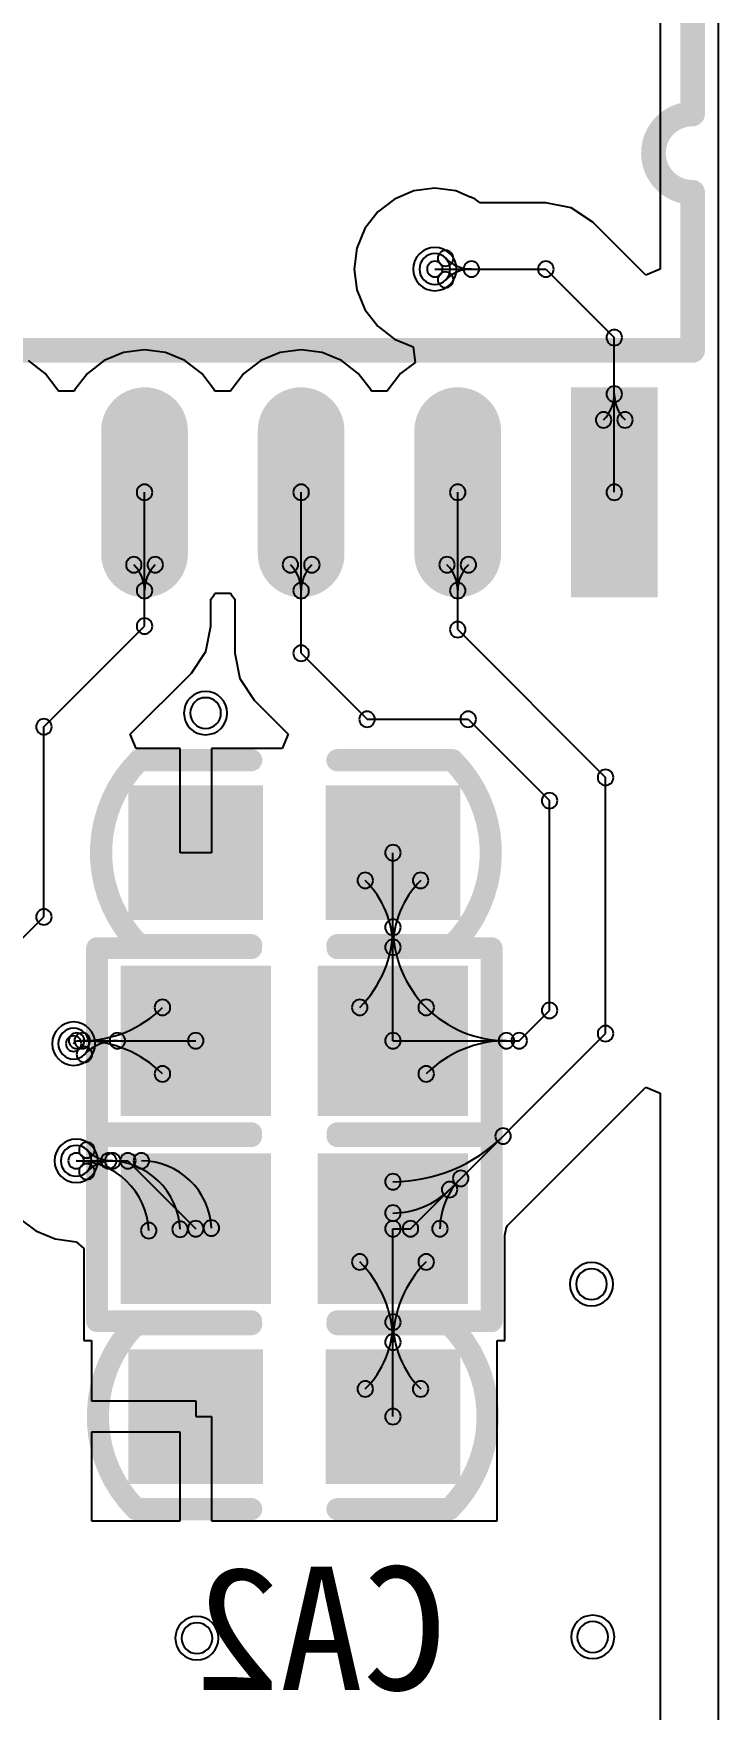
# Model space of a CAD drawing. Header units: inches. Extents: x 32166 to 34772, y 2386 to 4229.
# Drawn here: x 34316.4 to 34340.4, y 3121.5 to 3180.2 of the extents above; entities that cross this region are included whole.
import ezdxf

# ---------------------------------------------------------------- set-up
doc = ezdxf.new("R2010")
doc.units = ezdxf.units.IN
doc.header["$LTSCALE"] = 0.64311
doc.header["$MEASUREMENT"] = 0
for name, color, linetype in [('BOTTOMLAYER', 5, 'CONTINUOUS'), ('BOTTOMOVERLAY', 54, 'CONTINUOUS'), ('BOTTOMPASTE', 16, 'CONTINUOUS'), ('BOTTOMSOLDER', 6, 'CONTINUOUS'), ('KEEPOUTLAYER', 6, 'CONTINUOUS'), ('MULTILAYER', 9, 'CONTINUOUS')]:
    doc.layers.add(name, color=color, linetype=linetype)
doc.styles.get("Standard").update_dxf_attribs({"font": 'txt', "width": 0.8})

msp = doc.modelspace()

# ---------------------------------------------------------------- linework, layer by layer
at = {"layer": 'BOTTOMLAYER'}
for p, q in [((34338.326, 3182.827), (34338.326, 3171.905)), ((34329.696, 3174.649), (34329.013, 3174.366)), ((34330.429, 3174.745), (34329.696, 3174.649)), ((34331.162, 3174.649), (34330.429, 3174.745)), ((34331.672, 3174.437), (34331.162, 3174.649)), ((34328.426, 3173.916), (34327.976, 3173.329)), ((34329.013, 3174.366), (34328.426, 3173.916)), ((34331.693, 3174.433), (34331.672, 3174.437)), ((34331.711, 3174.421), (34331.693, 3174.433)), ((34331.845, 3174.366), (34331.711, 3174.421)), ((34332.016, 3174.234), (34331.845, 3174.366)), ((34334.319, 3174.234), (34332.016, 3174.234)), ((34335.207, 3174.057), (34334.319, 3174.234)), ((34335.96, 3173.554), (34335.207, 3174.057)), ((34327.976, 3173.329), (34327.693, 3172.646)), ((34337.819, 3171.696), (34335.96, 3173.554)), ((34327.693, 3172.646), (34327.597, 3171.913)), ((34327.597, 3171.913), (34327.693, 3171.18)), ((34330.429, 3171.913), (34334.319, 3171.913)), ((34334.319, 3171.913), (34336.717, 3169.515)), ((34338.326, 3171.905), (34337.819, 3171.696)), ((34327.693, 3171.18), (34327.976, 3170.497)), ((34327.976, 3170.497), (34328.426, 3169.91)), ((34328.426, 3169.91), (34329.013, 3169.46)), ((34329.013, 3169.46), (34329.664, 3169.19)), ((34336.717, 3164.094), (34336.717, 3169.515)), ((34316.774, 3168.256), (34316.187, 3168.707)), ((34318.841, 3168.707), (34318.255, 3168.256)), ((34319.524, 3168.989), (34318.841, 3168.707)), ((34320.257, 3169.086), (34319.524, 3168.989)), ((34320.991, 3168.989), (34320.257, 3169.086)), ((34321.674, 3168.707), (34320.991, 3168.989)), ((34322.26, 3168.256), (34321.674, 3168.707)), ((34324.328, 3168.707), (34323.741, 3168.256)), ((34325.011, 3168.989), (34324.328, 3168.707)), ((34325.744, 3169.086), (34325.011, 3168.989)), ((34326.477, 3168.989), (34325.744, 3169.086)), ((34327.16, 3168.707), (34326.477, 3168.989)), ((34327.747, 3168.256), (34327.16, 3168.707)), ((34329.736, 3168.646), (34329.228, 3168.256)), ((34329.664, 3169.19), (34329.736, 3168.646)), ((34317.224, 3167.67), (34316.774, 3168.256)), ((34318.255, 3168.256), (34317.805, 3167.67)), ((34322.71, 3167.67), (34322.26, 3168.256)), ((34323.741, 3168.256), (34323.291, 3167.67)), ((34328.197, 3167.67), (34327.747, 3168.256)), ((34329.228, 3168.256), (34328.778, 3167.67)), ((34317.24, 3167.631), (34317.224, 3167.67)), ((34317.789, 3167.631), (34317.24, 3167.631)), ((34317.805, 3167.67), (34317.789, 3167.631)), ((34322.726, 3167.631), (34322.71, 3167.67)), ((34323.275, 3167.631), (34322.726, 3167.631)), ((34323.291, 3167.67), (34323.275, 3167.631)), ((34328.213, 3167.631), (34328.197, 3167.67)), ((34328.761, 3167.631), (34328.213, 3167.631)), ((34328.778, 3167.67), (34328.761, 3167.631)), ((34320.257, 3159.407), (34320.257, 3164.094)), ((34325.744, 3158.456), (34325.744, 3164.094)), ((34331.23, 3159.286), (34331.23, 3164.094)), ((34322.579, 3160.346), (34322.71, 3160.518)), ((34322.71, 3160.518), (34322.726, 3160.557)), ((34322.726, 3160.557), (34323.275, 3160.557)), ((34323.275, 3160.557), (34323.291, 3160.518)), ((34323.291, 3160.518), (34323.423, 3160.346)), ((34322.579, 3159.407), (34322.579, 3160.346)), ((34323.423, 3160.346), (34323.423, 3158.456)), ((34316.732, 3155.881), (34320.257, 3159.407)), ((34322.402, 3158.518), (34322.579, 3159.407)), ((34331.23, 3159.286), (34336.41, 3154.106)), ((34321.899, 3157.765), (34322.402, 3158.518)), ((34323.423, 3158.456), (34323.423, 3158.456)), ((34323.423, 3158.456), (34323.423, 3158.456)), ((34323.423, 3158.456), (34323.599, 3157.568)), ((34325.744, 3158.456), (34328.055, 3156.145)), ((34319.759, 3155.626), (34321.899, 3157.765)), ((34323.599, 3157.568), (34324.103, 3156.815)), ((34324.103, 3156.815), (34325.292, 3155.626)), ((34316.732, 3149.22), (34316.732, 3155.881)), ((34328.055, 3156.145), (34331.598, 3156.145)), ((34331.598, 3156.145), (34334.449, 3153.294)), ((34319.969, 3155.119), (34319.759, 3155.626)), ((34321.502, 3155.119), (34319.969, 3155.119)), ((34321.502, 3151.47), (34321.502, 3155.119)), ((34325.082, 3155.119), (34322.599, 3155.119)), ((34322.599, 3155.119), (34322.599, 3151.47)), ((34325.292, 3155.626), (34325.082, 3155.119)), ((34336.41, 3145.137), (34336.41, 3154.106)), ((34334.449, 3145.95), (34334.449, 3153.294)), ((34322.599, 3151.47), (34321.502, 3151.47)), ((34328.962, 3144.887), (34328.962, 3151.471)), ((34313.285, 3145.773), (34316.732, 3149.22)), ((34333.386, 3144.887), (34334.449, 3145.95)), ((34329.576, 3138.303), (34336.41, 3145.137)), ((34317.774, 3144.783), (34317.877, 3144.887)), ((34317.877, 3144.887), (34322.05, 3144.887)), ((34328.962, 3144.887), (34333.386, 3144.887)), ((34332.974, 3138.419), (34337.819, 3143.264)), ((34337.819, 3143.264), (34338.326, 3143.054)), ((34338.326, 3143.054), (34338.326, 3118.215)), ((34317.86, 3140.679), (34319.674, 3140.679)), ((34319.674, 3140.679), (34322.05, 3138.303)), ((34315.857, 3138.677), (34316.444, 3138.227)), ((34316.444, 3138.227), (34317.127, 3137.944)), ((34328.962, 3131.72), (34328.962, 3138.303)), ((34328.962, 3138.303), (34329.576, 3138.303)), ((34332.885, 3138.079), (34332.929, 3138.303)), ((34332.928, 3138.306), (34332.974, 3138.419)), ((34332.929, 3138.303), (34332.928, 3138.306)), ((34332.929, 3138.303), (34332.929, 3138.303)), ((34317.127, 3137.944), (34317.86, 3137.847)), ((34317.86, 3137.847), (34318.128, 3137.612)), ((34318.128, 3137.612), (34318.128, 3134.381)), ((34332.885, 3134.381), (34332.885, 3138.079)), ((34318.128, 3134.381), (34318.402, 3134.381)), ((34318.402, 3134.381), (34318.402, 3132.268)), ((34332.611, 3128.071), (34332.611, 3134.381)), ((34332.611, 3134.381), (34332.885, 3134.381)), ((34318.402, 3132.268), (34322.051, 3132.268)), ((34322.051, 3132.268), (34322.051, 3131.721)), ((34322.051, 3131.721), (34322.599, 3131.721)), ((34322.599, 3131.721), (34322.599, 3128.071)), ((34321.502, 3131.171), (34318.402, 3131.171)), ((34318.402, 3131.171), (34318.402, 3128.071)), ((34321.502, 3128.071), (34321.502, 3131.171)), ((34318.402, 3128.071), (34321.502, 3128.071)), ((34322.599, 3128.071), (34332.611, 3128.071))]:
    msp.add_line(p, q, dxfattribs=at)
at = {"layer": 'BOTTOMLAYER', "const_width": 2.16}
for points in [[(34320.257, 3166.254), (34320.257, 3161.934)], [(34325.744, 3166.254), (34325.744, 3161.934)], [(34331.23, 3166.254), (34331.23, 3161.934)]]:
    msp.add_lwpolyline(points, dxfattribs=at)
at = {"layer": 'BOTTOMLAYER', "const_width": 1.08}
for points in [[(34320.257, 3165.714, 1), (34320.257, 3166.794, 1)], [(34325.744, 3165.714, 1), (34325.744, 3166.794, 1)], [(34331.23, 3165.714, 1), (34331.23, 3166.794, 1)], [(34320.257, 3161.394, 1), (34320.257, 3162.474, 1)], [(34325.744, 3161.394, 1), (34325.744, 3162.474, 1)], [(34331.23, 3161.394, 1), (34331.23, 3162.474, 1)]]:
    msp.add_lwpolyline(points, format="xyb", close=True, dxfattribs=at)
at = {"layer": 'BOTTOMLAYER'}
for centre, radius, start, end in [((34330.429, 3171.913), 0.54, 0, 180), ((34330.429, 3171.913), 0.274, 0, 180), ((34330.805, 3172.289), 0.274, 0, 180), ((34330.805, 3172.289), 0.274, 0, 180), ((34330.805, 3172.289), 0.274, 180, 0), ((34330.805, 3172.289), 0.274, 180, 0), ((34331.712, 3173.196), 1.283, 224.99963, 269.99963), ((34331.712, 3173.196), 1.283, 224.99963, 269.99963), ((34331.712, 3171.913), 0.274, 0, 180), ((34331.712, 3171.913), 0.274, 0, 180), ((34331.712, 3171.913), 0.274, 0, 180), ((34331.712, 3171.913), 0.274, 0, 180), ((34334.319, 3171.913), 0.274, 0, 180), ((34334.319, 3171.913), 0.274, 0, 180), ((34330.429, 3171.913), 0.54, 180, 0), ((34330.429, 3171.913), 0.274, 180, 0), ((34330.805, 3171.537), 0.274, 0, 180), ((34330.805, 3171.537), 0.274, 0, 180), ((34331.712, 3170.63), 1.283, 90.00037, 135.00037), ((34331.712, 3170.63), 1.283, 90.00037, 135.00037), ((34331.712, 3171.913), 0.274, 180, 0), ((34331.712, 3171.913), 0.274, 180, 0), ((34331.712, 3171.913), 0.274, 180, 0), ((34331.712, 3171.913), 0.274, 180, 0), ((34334.319, 3171.913), 0.274, 180, 0), ((34334.319, 3171.913), 0.274, 180, 0), ((34330.805, 3171.537), 0.274, 180, 0), ((34330.805, 3171.537), 0.274, 180, 0), ((34336.717, 3169.515), 0.274, 0, 180), ((34336.717, 3169.515), 0.274, 0, 180), ((34336.717, 3169.515), 0.274, 180, 0), ((34336.717, 3169.515), 0.274, 180, 0), ((34335.434, 3167.537), 1.283, 314.99963, 359.99963), ((34335.434, 3167.537), 1.283, 314.99963, 359.99963), ((34336.717, 3167.537), 0.274, 0, 180), ((34336.717, 3167.537), 0.274, 0, 180), ((34336.717, 3167.537), 0.274, 0, 180), ((34336.717, 3167.537), 0.274, 0, 180), ((34336.717, 3167.537), 0.274, 180, 0), ((34336.717, 3167.537), 0.274, 180, 0), ((34336.717, 3167.537), 0.274, 180, 0), ((34336.717, 3167.537), 0.274, 180, 0), ((34338, 3167.537), 1.283, 180.00037, 225.00037), ((34338, 3167.537), 1.283, 180.00037, 225.00037), ((34336.341, 3166.629), 0.274, 0, 180), ((34336.341, 3166.629), 0.274, 0, 180), ((34337.092, 3166.629), 0.274, 0, 180), ((34337.092, 3166.629), 0.274, 0, 180), ((34336.341, 3166.629), 0.274, 180, 0), ((34336.341, 3166.629), 0.274, 180, 0), ((34337.092, 3166.629), 0.274, 180, 0), ((34337.092, 3166.629), 0.274, 180, 0), ((34320.257, 3164.094), 0.274, 0, 180), ((34320.257, 3164.094), 0.274, 180, 0), ((34325.744, 3164.094), 0.274, 0, 180), ((34325.744, 3164.094), 0.274, 180, 0), ((34331.23, 3164.094), 0.274, 0, 180), ((34331.23, 3164.094), 0.274, 180, 0), ((34336.717, 3164.094), 0.274, 0, 180), ((34336.717, 3164.094), 0.274, 180, 0), ((34319.882, 3161.558), 0.274, 0, 180), ((34319.882, 3161.558), 0.274, 0, 180), ((34320.633, 3161.558), 0.274, 0, 180), ((34320.633, 3161.558), 0.274, 0, 180), ((34325.368, 3161.558), 0.274, 0, 180), ((34325.368, 3161.558), 0.274, 0, 180), ((34326.12, 3161.558), 0.274, 0, 180), ((34326.12, 3161.558), 0.274, 0, 180), ((34330.855, 3161.558), 0.274, 0, 180), ((34330.855, 3161.558), 0.274, 0, 180), ((34331.606, 3161.558), 0.274, 0, 180), ((34331.606, 3161.558), 0.274, 0, 180), ((34319.882, 3161.558), 0.274, 180, 0), ((34319.882, 3161.558), 0.274, 180, 0), ((34318.975, 3160.651), 1.283, 0.00037, 45.00037), ((34318.975, 3160.651), 1.283, 0.00037, 45.00037), ((34321.54, 3160.651), 1.283, 134.99963, 179.99963), ((34321.54, 3160.651), 1.283, 134.99963, 179.99963), ((34320.633, 3161.558), 0.274, 180, 0), ((34320.633, 3161.558), 0.274, 180, 0), ((34325.368, 3161.558), 0.274, 180, 0), ((34325.368, 3161.558), 0.274, 180, 0), ((34324.461, 3160.651), 1.283, 0.00037, 45.00037), ((34324.461, 3160.651), 1.283, 0.00037, 45.00037), ((34327.027, 3160.651), 1.283, 134.99963, 179.99963), ((34327.027, 3160.651), 1.283, 134.99963, 179.99963), ((34326.12, 3161.558), 0.274, 180, 0), ((34326.12, 3161.558), 0.274, 180, 0), ((34330.855, 3161.558), 0.274, 180, 0), ((34330.855, 3161.558), 0.274, 180, 0), ((34329.947, 3160.651), 1.283, 0.00037, 45.00037), ((34329.947, 3160.651), 1.283, 0.00037, 45.00037), ((34332.513, 3160.651), 1.283, 134.99963, 179.99963), ((34332.513, 3160.651), 1.283, 134.99963, 179.99963), ((34331.606, 3161.558), 0.274, 180, 0), ((34331.606, 3161.558), 0.274, 180, 0), ((34320.257, 3160.651), 0.274, 0, 180), ((34320.257, 3160.651), 0.274, 0, 180), ((34320.257, 3160.651), 0.274, 0, 180), ((34320.257, 3160.651), 0.274, 0, 180), ((34320.257, 3160.651), 0.274, 180, 0), ((34320.257, 3160.651), 0.274, 180, 0), ((34320.257, 3160.651), 0.274, 180, 0), ((34320.257, 3160.651), 0.274, 180, 0), ((34325.744, 3160.651), 0.274, 0, 180), ((34325.744, 3160.651), 0.274, 0, 180), ((34325.744, 3160.651), 0.274, 0, 180), ((34325.744, 3160.651), 0.274, 0, 180), ((34325.744, 3160.651), 0.274, 180, 0), ((34325.744, 3160.651), 0.274, 180, 0), ((34325.744, 3160.651), 0.274, 180, 0), ((34325.744, 3160.651), 0.274, 180, 0), ((34331.23, 3160.651), 0.274, 0, 180), ((34331.23, 3160.651), 0.274, 0, 180), ((34331.23, 3160.651), 0.274, 0, 180), ((34331.23, 3160.651), 0.274, 0, 180), ((34331.23, 3160.651), 0.274, 180, 0), ((34331.23, 3160.651), 0.274, 180, 0), ((34331.23, 3160.651), 0.274, 180, 0), ((34331.23, 3160.651), 0.274, 180, 0), ((34320.257, 3159.407), 0.274, 0, 180), ((34320.257, 3159.407), 0.274, 0, 180), ((34320.257, 3159.407), 0.274, 180, 0), ((34320.257, 3159.407), 0.274, 180, 0), ((34331.23, 3159.286), 0.274, 0, 180), ((34331.23, 3159.286), 0.274, 0, 180), ((34331.23, 3159.286), 0.274, 180, 0), ((34331.23, 3159.286), 0.274, 180, 0), ((34325.744, 3158.456), 0.274, 0, 180), ((34325.744, 3158.456), 0.274, 0, 180), ((34325.744, 3158.456), 0.274, 180, 0), ((34325.744, 3158.456), 0.274, 180, 0), ((34322.396, 3156.361), 0.54, 0, 180), ((34322.396, 3156.361), 0.54, 180, 0), ((34328.055, 3156.145), 0.274, 0, 180), ((34328.055, 3156.145), 0.274, 0, 180), ((34331.598, 3156.145), 0.274, 0, 180), ((34331.598, 3156.145), 0.274, 0, 180), ((34316.732, 3155.881), 0.274, 0, 180), ((34316.732, 3155.881), 0.274, 0, 180), ((34316.732, 3155.881), 0.274, 180, 0), ((34316.732, 3155.881), 0.274, 180, 0), ((34328.055, 3156.145), 0.274, 180, 0), ((34328.055, 3156.145), 0.274, 180, 0), ((34331.598, 3156.145), 0.274, 180, 0), ((34331.598, 3156.145), 0.274, 180, 0), ((34336.41, 3154.106), 0.274, 0, 180), ((34336.41, 3154.106), 0.274, 0, 180), ((34336.41, 3154.106), 0.274, 180, 0), ((34336.41, 3154.106), 0.274, 180, 0), ((34334.449, 3153.294), 0.274, 0, 180), ((34334.449, 3153.294), 0.274, 0, 180), ((34334.449, 3153.294), 0.274, 180, 0), ((34334.449, 3153.294), 0.274, 180, 0), ((34328.962, 3151.471), 0.274, 0, 180), ((34328.962, 3151.471), 0.274, 180, 0), ((34327.992, 3150.501), 0.274, 0, 180), ((34327.992, 3150.501), 0.274, 0, 180), ((34327.992, 3150.501), 0.274, 180, 0), ((34327.992, 3150.501), 0.274, 180, 0), ((34325.651, 3148.159), 3.311, 359.99986, 44.99986), ((34325.651, 3148.159), 3.311, 359.99986, 44.99986), ((34332.274, 3148.159), 3.311, 135.00014, 180.00014), ((34332.274, 3148.159), 3.311, 135.00014, 180.00014), ((34329.932, 3150.501), 0.274, 0, 180), ((34329.932, 3150.501), 0.274, 0, 180), ((34329.932, 3150.501), 0.274, 180, 0), ((34329.932, 3150.501), 0.274, 180, 0), ((34316.732, 3149.22), 0.274, 0, 180), ((34316.732, 3149.22), 0.274, 0, 180), ((34316.732, 3149.22), 0.274, 180, 0), ((34316.732, 3149.22), 0.274, 180, 0), ((34324.989, 3148.861), 3.974, 315, 0), ((34324.989, 3148.861), 3.974, 315, 0), ((34328.962, 3148.861), 0.274, 0, 180), ((34328.962, 3148.861), 0.274, 0, 180), ((34328.962, 3148.861), 0.274, 0, 180), ((34328.962, 3148.861), 0.274, 0, 180), ((34328.962, 3148.861), 0.274, 180, 0), ((34328.962, 3148.861), 0.274, 180, 0), ((34328.962, 3148.861), 0.274, 180, 0), ((34328.962, 3148.861), 0.274, 180, 0), ((34332.936, 3148.861), 3.974, 180, 225), ((34332.936, 3148.861), 3.974, 180, 225), ((34328.962, 3148.159), 0.274, 0, 180), ((34328.962, 3148.159), 0.274, 0, 180), ((34328.962, 3148.159), 0.274, 0, 180), ((34328.962, 3148.159), 0.274, 0, 180), ((34328.962, 3148.159), 0.274, 180, 0), ((34328.962, 3148.159), 0.274, 180, 0), ((34328.962, 3148.159), 0.274, 180, 0), ((34328.962, 3148.159), 0.274, 180, 0), ((34320.886, 3146.051), 0.274, 0, 180), ((34320.886, 3146.051), 0.274, 0, 180), ((34327.798, 3146.051), 0.274, 0, 180), ((34327.798, 3146.051), 0.274, 0, 180), ((34330.126, 3146.051), 0.274, 0, 180), ((34330.126, 3146.051), 0.274, 0, 180), ((34330.126, 3146.051), 0.274, 0, 180), ((34330.126, 3146.051), 0.274, 0, 180), ((34318.077, 3148.861), 3.974, 270, 315), ((34318.077, 3148.861), 3.974, 270, 315), ((34320.886, 3146.051), 0.274, 180, 0), ((34320.886, 3146.051), 0.274, 180, 0), ((34327.798, 3146.051), 0.274, 180, 0), ((34327.798, 3146.051), 0.274, 180, 0), ((34330.126, 3146.051), 0.274, 180, 0), ((34330.126, 3146.051), 0.274, 180, 0), ((34330.126, 3146.051), 0.274, 180, 0), ((34330.126, 3146.051), 0.274, 180, 0), ((34332.936, 3148.861), 3.974, 225, 270), ((34332.936, 3148.861), 3.974, 225, 270), ((34334.449, 3145.95), 0.274, 0, 180), ((34334.449, 3145.95), 0.274, 0, 180), ((34334.449, 3145.95), 0.274, 180, 0), ((34334.449, 3145.95), 0.274, 180, 0), ((34317.774, 3144.783), 0.54, 0, 180), ((34317.877, 3144.887), 0.274, 0, 180), ((34317.877, 3144.887), 0.274, 0, 180), ((34318.077, 3144.887), 0.274, 0, 180), ((34318.077, 3144.887), 0.274, 0, 180), ((34318.077, 3144.887), 0.274, 0, 180), ((34318.077, 3144.887), 0.274, 0, 180), ((34319.306, 3144.887), 0.274, 0, 180), ((34319.306, 3144.887), 0.274, 0, 180), ((34322.05, 3144.887), 0.274, 0, 180), ((34328.962, 3144.887), 0.274, 0, 180), ((34328.962, 3144.887), 0.274, 0, 180), ((34332.936, 3144.887), 0.274, 0, 180), ((34332.936, 3144.887), 0.274, 0, 180), ((34332.936, 3144.887), 0.274, 0, 180), ((34332.936, 3144.887), 0.274, 0, 180), ((34333.386, 3144.887), 0.274, 0, 180), ((34333.386, 3144.887), 0.274, 0, 180), ((34336.41, 3145.137), 0.274, 0, 180), ((34336.41, 3145.137), 0.274, 0, 180), ((34336.41, 3145.137), 0.274, 180, 0), ((34336.41, 3145.137), 0.274, 180, 0), ((34317.774, 3144.783), 0.54, 180, 0), ((34317.774, 3144.783), 0.274, 0, 180), ((34317.774, 3144.783), 0.274, 180, 0), ((34317.877, 3144.887), 0.274, 180, 0), ((34317.877, 3144.887), 0.274, 180, 0), ((34318.077, 3144.887), 0.274, 180, 0), ((34318.077, 3144.887), 0.274, 180, 0), ((34318.077, 3144.887), 0.274, 180, 0), ((34318.077, 3144.887), 0.274, 180, 0), ((34318.149, 3144.408), 0.274, 0, 180), ((34318.149, 3144.408), 0.274, 0, 180), ((34318.077, 3140.913), 3.974, 45, 90), ((34318.077, 3140.913), 3.974, 45, 90), ((34319.306, 3143.25), 1.637, 90.00026, 135.00026), ((34319.306, 3143.25), 1.637, 90.00026, 135.00026), ((34319.306, 3144.887), 0.274, 180, 0), ((34319.306, 3144.887), 0.274, 180, 0), ((34322.05, 3144.887), 0.274, 180, 0), ((34328.962, 3144.887), 0.274, 180, 0), ((34328.962, 3144.887), 0.274, 180, 0), ((34332.936, 3140.913), 3.974, 90, 135), ((34332.936, 3140.913), 3.974, 90, 135), ((34332.936, 3144.887), 0.274, 180, 0), ((34332.936, 3144.887), 0.274, 180, 0), ((34332.936, 3144.887), 0.274, 180, 0), ((34332.936, 3144.887), 0.274, 180, 0), ((34333.386, 3144.887), 0.274, 180, 0), ((34333.386, 3144.887), 0.274, 180, 0), ((34318.149, 3144.408), 0.274, 180, 0), ((34318.149, 3144.408), 0.274, 180, 0), ((34320.886, 3143.723), 0.274, 0, 180), ((34320.886, 3143.723), 0.274, 0, 180), ((34330.126, 3143.723), 0.274, 0, 180), ((34330.126, 3143.723), 0.274, 0, 180), ((34320.886, 3143.723), 0.274, 180, 0), ((34320.886, 3143.723), 0.274, 180, 0), ((34330.126, 3143.723), 0.274, 180, 0), ((34330.126, 3143.723), 0.274, 180, 0), ((34332.82, 3141.547), 0.274, 0, 180), ((34332.82, 3141.547), 0.274, 0, 180), ((34317.86, 3140.679), 0.54, 0, 180), ((34318.236, 3141.055), 0.274, 0, 180), ((34318.236, 3141.055), 0.274, 0, 180), ((34318.236, 3141.055), 0.274, 180, 0), ((34318.236, 3141.055), 0.274, 180, 0), ((34319.143, 3141.962), 1.283, 224.99963, 269.99963), ((34319.143, 3141.962), 1.283, 224.99963, 269.99963), ((34328.962, 3145.404), 5.455, 270.00008, 315.00008), ((34328.962, 3145.404), 5.455, 270.00008, 315.00008), ((34332.82, 3141.547), 0.274, 180, 0), ((34332.82, 3141.547), 0.274, 180, 0), ((34317.86, 3140.679), 0.54, 180, 0), ((34317.86, 3140.679), 0.274, 0, 180), ((34317.86, 3140.679), 0.274, 0, 180), ((34317.86, 3140.679), 0.274, 0, 180), ((34317.86, 3140.679), 0.274, 180, 0), ((34317.86, 3140.679), 0.274, 180, 0), ((34317.86, 3140.679), 0.274, 180, 0), ((34317.86, 3138.131), 2.548, 2.348, 90), ((34317.86, 3138.131), 2.548, 2.348, 90), ((34318.236, 3140.304), 0.274, 0, 180), ((34318.236, 3140.304), 0.274, 0, 180), ((34319.143, 3139.397), 1.283, 90.00037, 135.00037), ((34319.143, 3139.397), 1.283, 90.00037, 135.00037), ((34319.003, 3140.679), 0.274, 0, 180), ((34319.003, 3140.679), 0.274, 0, 180), ((34319.003, 3140.679), 0.274, 180, 0), ((34319.003, 3140.679), 0.274, 180, 0), ((34319.143, 3140.679), 0.274, 0, 180), ((34319.143, 3140.679), 0.274, 0, 180), ((34319.143, 3140.679), 0.274, 0, 180), ((34319.143, 3140.679), 0.274, 0, 180), ((34319.143, 3140.679), 0.274, 180, 0), ((34319.143, 3140.679), 0.274, 180, 0), ((34319.143, 3140.679), 0.274, 180, 0), ((34319.143, 3140.679), 0.274, 180, 0), ((34319.003, 3138.178), 2.501, 2.34806, 90.00006), ((34319.003, 3138.178), 2.501, 2.34806, 90.00006), ((34319.674, 3140.679), 0.274, 0, 180), ((34319.674, 3140.679), 0.274, 0, 180), ((34319.674, 3140.679), 0.274, 180, 0), ((34319.674, 3140.679), 0.274, 180, 0), ((34320.146, 3140.679), 0.274, 0, 180), ((34320.146, 3140.679), 0.274, 0, 180), ((34320.146, 3140.679), 0.274, 180, 0), ((34320.146, 3140.679), 0.274, 180, 0), ((34320.146, 3138.225), 2.454, 2.34799, 89.99999), ((34320.146, 3138.225), 2.454, 2.34799, 89.99999), ((34318.236, 3140.304), 0.274, 180, 0), ((34318.236, 3140.304), 0.274, 180, 0), ((34328.962, 3139.949), 0.274, 0, 180), ((34328.962, 3139.949), 0.274, 0, 180), ((34328.962, 3139.949), 0.274, 180, 0), ((34328.962, 3139.949), 0.274, 180, 0), ((34333.101, 3138.303), 2.492, 135.00018, 180.00018), ((34333.101, 3138.303), 2.492, 135.00018, 180.00018), ((34330.946, 3139.674), 0.274, 0, 180), ((34330.946, 3139.674), 0.274, 0, 180), ((34331.338, 3140.066), 0.274, 0, 180), ((34331.338, 3140.066), 0.274, 0, 180), ((34331.338, 3140.066), 0.274, 180, 0), ((34331.338, 3140.066), 0.274, 180, 0), ((34328.962, 3141.658), 2.806, 269.99999, 314.99999), ((34328.962, 3141.658), 2.806, 269.99999, 314.99999), ((34330.946, 3139.674), 0.274, 180, 0), ((34330.946, 3139.674), 0.274, 180, 0), ((34328.962, 3138.852), 0.274, 0, 180), ((34328.962, 3138.852), 0.274, 0, 180), ((34328.962, 3138.852), 0.274, 180, 0), ((34328.962, 3138.852), 0.274, 180, 0), ((34320.406, 3138.236), 0.274, 0, 180), ((34320.406, 3138.236), 0.274, 0, 180), ((34320.406, 3138.236), 0.274, 180, 0), ((34320.406, 3138.236), 0.274, 180, 0), ((34321.502, 3138.281), 0.274, 0, 180), ((34321.502, 3138.281), 0.274, 0, 180), ((34321.502, 3138.281), 0.274, 180, 0), ((34321.502, 3138.281), 0.274, 180, 0), ((34322.05, 3138.303), 0.274, 0, 180), ((34322.05, 3138.303), 0.274, 180, 0), ((34322.598, 3138.326), 0.274, 0, 180), ((34322.598, 3138.326), 0.274, 0, 180), ((34322.598, 3138.326), 0.274, 180, 0), ((34322.598, 3138.326), 0.274, 180, 0), ((34328.962, 3138.303), 0.274, 0, 180), ((34328.962, 3138.303), 0.274, 0, 180), ((34328.962, 3138.303), 0.274, 180, 0), ((34328.962, 3138.303), 0.274, 180, 0), ((34329.576, 3138.303), 0.274, 0, 180), ((34329.576, 3138.303), 0.274, 0, 180), ((34329.576, 3138.303), 0.274, 180, 0), ((34329.576, 3138.303), 0.274, 180, 0), ((34330.608, 3138.303), 0.274, 0, 180), ((34330.608, 3138.303), 0.274, 0, 180), ((34330.608, 3138.303), 0.274, 180, 0), ((34330.608, 3138.303), 0.274, 180, 0), ((34327.798, 3137.139), 0.274, 0, 180), ((34327.798, 3137.139), 0.274, 0, 180), ((34327.798, 3137.139), 0.274, 180, 0), ((34327.798, 3137.139), 0.274, 180, 0), ((34324.989, 3134.33), 3.974, 360, 45), ((34324.989, 3134.33), 3.974, 360, 45), ((34332.936, 3134.33), 3.974, 135, 180), ((34332.936, 3134.33), 3.974, 135, 180), ((34330.126, 3137.139), 0.274, 0, 180), ((34330.126, 3137.139), 0.274, 0, 180), ((34330.126, 3137.139), 0.274, 180, 0), ((34330.126, 3137.139), 0.274, 180, 0), ((34335.918, 3136.359), 0.54, 0, 180), ((34335.918, 3136.359), 0.54, 180, 0), ((34328.962, 3135.031), 0.274, 0, 180), ((34328.962, 3135.031), 0.274, 0, 180), ((34328.962, 3135.031), 0.274, 0, 180), ((34328.962, 3135.031), 0.274, 0, 180), ((34325.651, 3135.031), 3.311, 315.00014, 0.00014), ((34325.651, 3135.031), 3.311, 315.00014, 0.00014), ((34328.962, 3135.031), 0.274, 180, 0), ((34328.962, 3135.031), 0.274, 180, 0), ((34328.962, 3135.031), 0.274, 180, 0), ((34328.962, 3135.031), 0.274, 180, 0), ((34328.962, 3134.33), 0.274, 0, 180), ((34328.962, 3134.33), 0.274, 0, 180), ((34328.962, 3134.33), 0.274, 0, 180), ((34328.962, 3134.33), 0.274, 0, 180), ((34332.274, 3135.031), 3.311, 179.99986, 224.99986), ((34332.274, 3135.031), 3.311, 179.99986, 224.99986), ((34328.962, 3134.33), 0.274, 180, 0), ((34328.962, 3134.33), 0.274, 180, 0), ((34328.962, 3134.33), 0.274, 180, 0), ((34328.962, 3134.33), 0.274, 180, 0), ((34327.992, 3132.689), 0.274, 0, 180), ((34327.992, 3132.689), 0.274, 0, 180), ((34329.932, 3132.689), 0.274, 0, 180), ((34329.932, 3132.689), 0.274, 0, 180), ((34327.992, 3132.689), 0.274, 180, 0), ((34327.992, 3132.689), 0.274, 180, 0), ((34329.932, 3132.689), 0.274, 180, 0), ((34329.932, 3132.689), 0.274, 180, 0), ((34328.962, 3131.72), 0.274, 0, 180), ((34328.962, 3131.72), 0.274, 180, 0), ((34322.093, 3123.961), 0.54, 0, 180), ((34335.961, 3124.004), 0.54, 0, 180), ((34335.961, 3124.004), 0.54, 180, 0), ((34322.093, 3123.961), 0.54, 180, 0)]:
    msp.add_arc(centre, radius, start, end, dxfattribs=at)
for points in [[(34337.797, 3160.854), (34337.797, 3167.334), (34335.637, 3160.854), (34335.637, 3167.334)], [(34320.13, 3149.55), (34323.971, 3149.55), (34320.13, 3153.391), (34323.971, 3153.391)], [(34327.042, 3149.55), (34330.883, 3149.55), (34327.042, 3153.391), (34330.883, 3153.391)], [(34319.856, 3142.692), (34324.245, 3142.692), (34319.856, 3147.082), (34324.245, 3147.082)], [(34326.768, 3142.692), (34331.157, 3142.692), (34326.768, 3147.082), (34331.157, 3147.082)], [(34319.856, 3136.109), (34324.245, 3136.109), (34319.856, 3140.498), (34324.245, 3140.498)], [(34326.768, 3136.109), (34331.157, 3136.109), (34326.768, 3140.498), (34331.157, 3140.498)], [(34323.971, 3133.64), (34320.13, 3133.64), (34323.971, 3129.799), (34320.13, 3129.799)], [(34330.883, 3133.64), (34327.042, 3133.64), (34330.883, 3129.799), (34327.042, 3129.799)]]:
    msp.add_solid(points, dxfattribs=at)
at = {"layer": 'BOTTOMOVERLAY'}
for points, const_width in [([(34339.46, 3177.345), (34339.46, 3182.886)], 0.864), ([(34339.46, 3169.062), (34339.46, 3174.602)], 0.864), ([(34295.569, 3169.062), (34339.46, 3169.062)], 0.864), ([(34320.075, 3154.711), (34323.994, 3154.711)], 0.778), ([(34327.018, 3154.711), (34331.048, 3154.711)], 0.778), ([(34318.594, 3141.647), (34318.594, 3148.127)], 0.768), ([(34318.594, 3148.127), (34323.994, 3148.127)], 0.768), ([(34320.075, 3148.231), (34323.994, 3148.231)], 0.778), ([(34327.018, 3148.231), (34331.048, 3148.231)], 0.778), ([(34327.018, 3148.127), (34332.418, 3148.127)], 0.768), ([(34332.418, 3141.647), (34332.418, 3148.127)], 0.768), ([(34318.594, 3141.647), (34323.994, 3141.647)], 0.768), ([(34318.594, 3135.063), (34318.594, 3141.543)], 0.768), ([(34318.594, 3141.543), (34323.994, 3141.543)], 0.768), ([(34327.018, 3141.647), (34332.418, 3141.647)], 0.768), ([(34327.018, 3141.543), (34332.418, 3141.543)], 0.768), ([(34332.418, 3135.063), (34332.418, 3141.543)], 0.768), ([(34318.594, 3135.063), (34323.994, 3135.063)], 0.768), ([(34319.965, 3134.96), (34323.994, 3134.96)], 0.778), ([(34327.018, 3134.96), (34330.938, 3134.96)], 0.778), ([(34327.018, 3135.063), (34332.418, 3135.063)], 0.768), ([(34319.965, 3128.48), (34323.994, 3128.48)], 0.778), ([(34327.018, 3128.48), (34330.938, 3128.48)], 0.778)]:
    msp.add_lwpolyline(points, dxfattribs=dict(at, const_width=const_width))
for points, const_width in [([(34339.46, 3174.602, -1), (34339.46, 3177.345)], 0.864), ([(34320.075, 3148.231, -0.414214), (34320.075, 3154.711)], 0.778), ([(34331.048, 3154.711, -0.414214), (34331.048, 3148.231)], 0.778), ([(34319.965, 3128.48, -0.414214), (34319.965, 3134.96)], 0.778), ([(34330.938, 3134.96, -0.414214), (34330.938, 3128.48)], 0.778)]:
    msp.add_lwpolyline(points, format="xyb", dxfattribs=dict(at, const_width=const_width))
for points, const_width in [([(34339.46, 3177.129, 1), (34339.46, 3177.561, 1)], 0.432), ([(34339.46, 3177.129, 1), (34339.46, 3177.561, 1)], 0.432), ([(34339.46, 3174.386, 1), (34339.46, 3174.818, 1)], 0.432), ([(34339.46, 3174.386, 1), (34339.46, 3174.818, 1)], 0.432), ([(34339.46, 3168.846, 1), (34339.46, 3169.278, 1)], 0.432), ([(34339.46, 3168.846, 1), (34339.46, 3169.278, 1)], 0.432), ([(34320.075, 3154.516, 1), (34320.075, 3154.905, 1)], 0.389), ([(34320.075, 3154.516, 1), (34320.075, 3154.905, 1)], 0.389), ([(34323.994, 3154.516, 1), (34323.994, 3154.905, 1)], 0.389), ([(34327.018, 3154.516, 1), (34327.018, 3154.905, 1)], 0.389), ([(34331.048, 3154.516, 1), (34331.048, 3154.905, 1)], 0.389), ([(34331.048, 3154.516, 1), (34331.048, 3154.905, 1)], 0.389), ([(34318.594, 3147.935, 1), (34318.594, 3148.319, 1)], 0.384), ([(34318.594, 3147.935, 1), (34318.594, 3148.319, 1)], 0.384), ([(34320.075, 3148.036, 1), (34320.075, 3148.425, 1)], 0.389), ([(34320.075, 3148.036, 1), (34320.075, 3148.425, 1)], 0.389), ([(34323.994, 3148.036, 1), (34323.994, 3148.425, 1)], 0.389), ([(34323.994, 3147.935, 1), (34323.994, 3148.319, 1)], 0.384), ([(34327.018, 3148.036, 1), (34327.018, 3148.425, 1)], 0.389), ([(34327.018, 3147.935, 1), (34327.018, 3148.319, 1)], 0.384), ([(34331.048, 3148.036, 1), (34331.048, 3148.425, 1)], 0.389), ([(34331.048, 3148.036, 1), (34331.048, 3148.425, 1)], 0.389), ([(34332.418, 3147.935, 1), (34332.418, 3148.319, 1)], 0.384), ([(34332.418, 3147.935, 1), (34332.418, 3148.319, 1)], 0.384), ([(34318.594, 3141.455, 1), (34318.594, 3141.839, 1)], 0.384), ([(34318.594, 3141.455, 1), (34318.594, 3141.839, 1)], 0.384), ([(34318.594, 3141.351, 1), (34318.594, 3141.735, 1)], 0.384), ([(34318.594, 3141.351, 1), (34318.594, 3141.735, 1)], 0.384), ([(34323.994, 3141.455, 1), (34323.994, 3141.839, 1)], 0.384), ([(34323.994, 3141.351, 1), (34323.994, 3141.735, 1)], 0.384), ([(34327.018, 3141.455, 1), (34327.018, 3141.839, 1)], 0.384), ([(34327.018, 3141.351, 1), (34327.018, 3141.735, 1)], 0.384), ([(34332.418, 3141.455, 1), (34332.418, 3141.839, 1)], 0.384), ([(34332.418, 3141.455, 1), (34332.418, 3141.839, 1)], 0.384), ([(34332.418, 3141.351, 1), (34332.418, 3141.735, 1)], 0.384), ([(34332.418, 3141.351, 1), (34332.418, 3141.735, 1)], 0.384), ([(34318.594, 3134.871, 1), (34318.594, 3135.255, 1)], 0.384), ([(34318.594, 3134.871, 1), (34318.594, 3135.255, 1)], 0.384), ([(34319.965, 3135.154, 1), (34319.965, 3134.765, 1)], 0.389), ([(34319.965, 3135.154, 1), (34319.965, 3134.765, 1)], 0.389), ([(34323.994, 3135.154, 1), (34323.994, 3134.765, 1)], 0.389), ([(34323.994, 3134.871, 1), (34323.994, 3135.255, 1)], 0.384), ([(34327.018, 3135.154, 1), (34327.018, 3134.765, 1)], 0.389), ([(34327.018, 3134.871, 1), (34327.018, 3135.255, 1)], 0.384), ([(34330.938, 3135.154, 1), (34330.938, 3134.765, 1)], 0.389), ([(34330.938, 3135.154, 1), (34330.938, 3134.765, 1)], 0.389), ([(34332.418, 3134.871, 1), (34332.418, 3135.255, 1)], 0.384), ([(34332.418, 3134.871, 1), (34332.418, 3135.255, 1)], 0.384), ([(34319.965, 3128.674, 1), (34319.965, 3128.285, 1)], 0.389), ([(34319.965, 3128.674, 1), (34319.965, 3128.285, 1)], 0.389), ([(34323.994, 3128.674, 1), (34323.994, 3128.285, 1)], 0.389), ([(34327.018, 3128.674, 1), (34327.018, 3128.285, 1)], 0.389), ([(34330.938, 3128.674, 1), (34330.938, 3128.285, 1)], 0.389), ([(34330.938, 3128.674, 1), (34330.938, 3128.285, 1)], 0.389)]:
    msp.add_lwpolyline(points, format="xyb", close=True, dxfattribs=dict(at, const_width=const_width))
at = {"layer": 'BOTTOMPASTE', "const_width": 2.16}
for points in [[(34320.257, 3166.254), (34320.257, 3161.934)], [(34325.744, 3166.254), (34325.744, 3161.934)], [(34331.23, 3166.254), (34331.23, 3161.934)]]:
    msp.add_lwpolyline(points, dxfattribs=at)
at = {"layer": 'BOTTOMPASTE', "const_width": 1.08}
for points in [[(34320.257, 3165.714, 1), (34320.257, 3166.794, 1)], [(34325.744, 3165.714, 1), (34325.744, 3166.794, 1)], [(34331.23, 3165.714, 1), (34331.23, 3166.794, 1)], [(34320.257, 3161.394, 1), (34320.257, 3162.474, 1)], [(34325.744, 3161.394, 1), (34325.744, 3162.474, 1)], [(34331.23, 3161.394, 1), (34331.23, 3162.474, 1)]]:
    msp.add_lwpolyline(points, format="xyb", close=True, dxfattribs=at)
at = {"layer": 'BOTTOMPASTE'}
for points in [[(34337.797, 3160.854), (34337.797, 3167.334), (34335.637, 3160.854), (34335.637, 3167.334)], [(34320.13, 3149.55), (34323.971, 3149.55), (34320.13, 3153.391), (34323.971, 3153.391)], [(34327.042, 3149.55), (34330.883, 3149.55), (34327.042, 3153.391), (34330.883, 3153.391)], [(34319.856, 3142.692), (34324.245, 3142.692), (34319.856, 3147.082), (34324.245, 3147.082)], [(34326.768, 3142.692), (34331.157, 3142.692), (34326.768, 3147.082), (34331.157, 3147.082)], [(34319.856, 3136.109), (34324.245, 3136.109), (34319.856, 3140.498), (34324.245, 3140.498)], [(34326.768, 3136.109), (34331.157, 3136.109), (34326.768, 3140.498), (34331.157, 3140.498)], [(34323.971, 3133.64), (34320.13, 3133.64), (34323.971, 3129.799), (34320.13, 3129.799)], [(34330.883, 3133.64), (34327.042, 3133.64), (34330.883, 3129.799), (34327.042, 3129.799)]]:
    msp.add_solid(points, dxfattribs=at)
at = {"layer": 'BOTTOMSOLDER', "const_width": 3.038}
for points in [[(34320.257, 3166.254), (34320.257, 3161.934)], [(34325.744, 3166.254), (34325.744, 3161.934)], [(34331.23, 3166.254), (34331.23, 3161.934)]]:
    msp.add_lwpolyline(points, dxfattribs=at)
at = {"layer": 'BOTTOMSOLDER', "const_width": 1.519}
for points in [[(34320.257, 3165.494, 1), (34320.257, 3167.013, 1)], [(34325.744, 3165.494, 1), (34325.744, 3167.013, 1)], [(34331.23, 3165.494, 1), (34331.23, 3167.013, 1)], [(34320.257, 3161.174, 1), (34320.257, 3162.693, 1)], [(34325.744, 3161.174, 1), (34325.744, 3162.693, 1)], [(34331.23, 3161.174, 1), (34331.23, 3162.693, 1)]]:
    msp.add_lwpolyline(points, format="xyb", close=True, dxfattribs=at)
at = {"layer": 'BOTTOMSOLDER'}
for centre, start, end in [((34330.429, 3171.913), 0, 180), ((34330.429, 3171.913), 180, 0), ((34322.396, 3156.361), 0, 180), ((34322.396, 3156.361), 180, 0), ((34317.774, 3144.783), 0, 180), ((34317.774, 3144.783), 180, 0), ((34317.86, 3140.679), 0, 180), ((34317.86, 3140.679), 180, 0), ((34335.918, 3136.359), 0, 180), ((34335.918, 3136.359), 180, 0), ((34322.093, 3123.961), 0, 180), ((34335.961, 3124.004), 0, 180), ((34335.961, 3124.004), 180, 0), ((34322.093, 3123.961), 180, 0)]:
    msp.add_arc(centre, 0.759, start, end, dxfattribs=at)
for points in [[(34338.236, 3160.415), (34338.236, 3167.773), (34335.198, 3160.415), (34335.198, 3167.773)], [(34319.691, 3149.111), (34324.409, 3149.111), (34319.691, 3153.83), (34324.409, 3153.83)], [(34326.603, 3149.111), (34331.321, 3149.111), (34326.603, 3153.83), (34331.321, 3153.83)], [(34319.417, 3142.253), (34324.684, 3142.253), (34319.417, 3147.52), (34324.684, 3147.52)], [(34326.329, 3142.253), (34331.596, 3142.253), (34326.329, 3147.52), (34331.596, 3147.52)], [(34319.417, 3135.67), (34324.684, 3135.67), (34319.417, 3140.937), (34324.684, 3140.937)], [(34326.329, 3135.67), (34331.596, 3135.67), (34326.329, 3140.937), (34331.596, 3140.937)], [(34324.409, 3134.079), (34319.691, 3134.079), (34324.409, 3129.36), (34319.691, 3129.36)], [(34331.321, 3134.079), (34326.603, 3134.079), (34331.321, 3129.36), (34326.603, 3129.36)]]:
    msp.add_solid(points, dxfattribs=at)
at = {"layer": 'KEEPOUTLAYER'}
msp.add_line((34340.368, 3073.33), (34340.368, 3272.05), dxfattribs=at)
at = {"layer": 'MULTILAYER'}
for centre, start, end in [((34330.429, 3171.913), 0, 180), ((34330.429, 3171.913), 180, 0), ((34322.396, 3156.361), 0, 180), ((34322.396, 3156.361), 180, 0), ((34317.774, 3144.783), 0, 180), ((34317.774, 3144.783), 180, 0), ((34317.86, 3140.679), 0, 180), ((34317.86, 3140.679), 180, 0), ((34335.918, 3136.359), 0, 180), ((34335.918, 3136.359), 180, 0), ((34322.093, 3123.961), 0, 180), ((34335.961, 3124.004), 0, 180), ((34335.961, 3124.004), 180, 0), ((34322.093, 3123.961), 180, 0)]:
    msp.add_arc(centre, 0.54, start, end, dxfattribs=at)

# ---------------------------------------------------------------- texts
at = {"layer": 'BOTTOMOVERLAY', "text_generation_flag": 2}
msp.add_text('CA2', height=4.32, rotation=360, dxfattribs=at).set_placement((34330.863, 3122.146))

doc.saveas('drawing.dxf')
